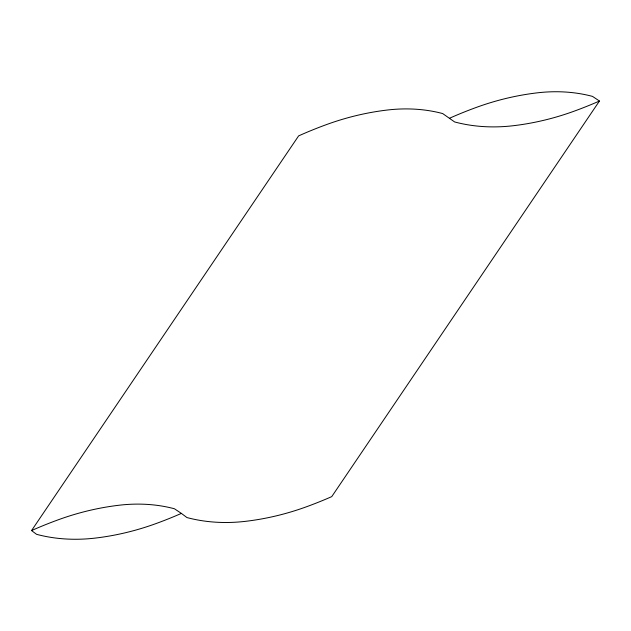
<?xml version="1.0" encoding="UTF-8"?>
<svg xmlns="http://www.w3.org/2000/svg" width="631" height="631" viewBox="0 0 631 631"><rect width="100%" height="100%" fill="white"/><g stroke="black" fill="none" stroke-linecap="round" stroke-linejoin="round"><path stroke-width="0.95" d="M599.45 101.023L331.748 496.621A329.429 258.529 -23.2 0 1 306.035 506.93A218.058 171.127 -23.2 0 1 245.514 521.332A147.843 116.025 -23.2 0 1 186.934 517.554L181.381 513.397A329.429 258.529 -23.2 0 1 155.668 523.698A218.058 171.127 -23.2 0 1 95.147 538.101A147.843 116.025 -23.2 0 1 36.566 534.323L31.55 530.568L298.629 135.886A329.429 258.529 -23.2 0 1 326.976 124.41A218.058 171.127 -23.2 0 1 387.497 110.007A139.23 109.266 -23.2 0 1 442.67 113.564L454.635 121.949A147.843 116.025 -23.2 0 0 513.224 125.727A218.058 171.127 -23.2 0 0 573.737 111.324A329.429 258.529 -23.2 0 0 599.45 101.023L592.501 96.393A139.23 109.266 -23.2 0 0 537.328 92.836A218.058 171.127 -23.2 0 0 476.807 107.238A329.429 258.529 -23.2 0 0 449.619 118.194M181.381 513.397L174.432 508.767A139.23 109.266 -23.2 0 0 119.259 505.21A218.058 171.127 -23.2 0 0 58.738 519.613A329.429 258.529 -23.2 0 0 31.55 530.568"/></g></svg>
